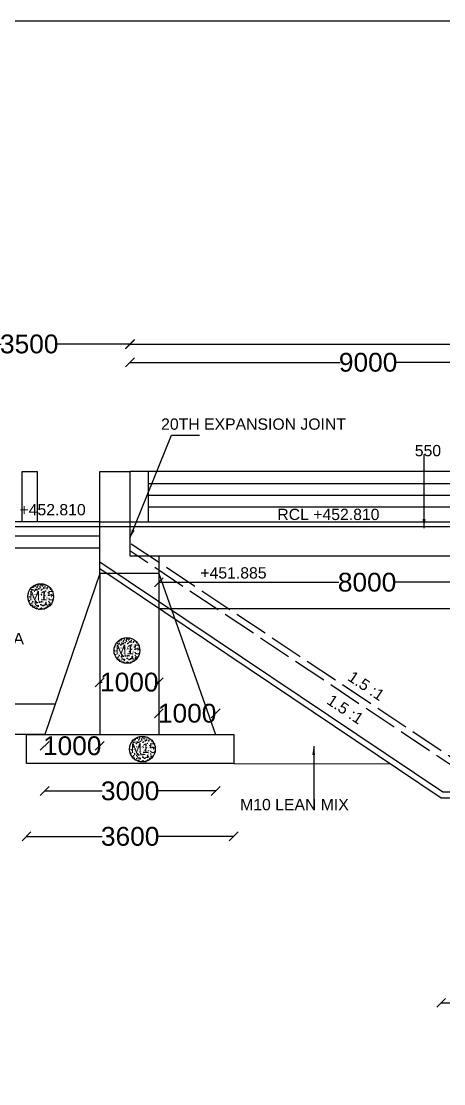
# Model space of a CAD drawing. Header units: millimetres. Extents: x 5124 to 3404099, y 2311 to 45957502.
# Drawn here: x 3366288 to 3370780, y 45946197 to 45957502 of the extents above; entities that cross this region are included whole.
import ezdxf

# ---------------------------------------------------------------- set-up
doc = ezdxf.new("R2010")
doc.units = ezdxf.units.MM
doc.header["$MEASUREMENT"] = 0
doc.linetypes.add('ACAD_ISO02W100', pattern=[15, 12, -3])
doc.layers.add('DRAWING', color=7, linetype='Continuous')
doc.layers.add('TEXT', color=7, linetype='Continuous')
doc.styles.get("Standard").update_dxf_attribs({"font": 'arial.ttf', "height": 200})
doc.dimstyles.get("Standard").update_dxf_attribs({"dimtxt": 200, "dimasz": 110, "dimexe": 0.18, "dimexo": 0.0625, "dimgap": 0.09, "dimtad": 0, "dimtih": 1, "dimtoh": 1, "dimdec": 0, "dimzin": 0, "dimdsep": 46, "dimtxsty": 'Standard', "dimblk": 'OBLIQUE', "dimcen": 0.09, "dimse1": 1, "dimse2": 1, "dimadec": 0, "dimazin": 0, "dimtfac": 1, "dimtdec": 0, "dimtofl": 0, "dimtmove": 0, "dimatfit": 3, "dimfxl": 1, "dimtolj": 1, "dimtzin": 0, "dimarcsym": 0})

# ---------------------------------------------------------------- blocks, each defined once
blk = doc.blocks.new('_Oblique')
at = {"color": 0, "linetype": 'ByBlock', "lineweight": -2}
blk.add_line((-0.5, -0.5), (0.5, 0.5), dxfattribs=at)
blk = doc.blocks.new('*D29')
at = {"layer": 'Defpoints', "color": 0, "transparency": 16777216}
for p in [(3365302, 45954472), (3367443, 45954067), (3367443, 45952713)]:
    blk.add_point(p, dxfattribs=at)
at = {"layer": 'DRAWING', "color": 0, "lineweight": -2, "transparency": 16777216}
for p, q in [((3365302, 45954067), (3366074, 45954067)), ((3367443, 45954067), (3366671, 45954067))]:
    blk.add_line(p, q, dxfattribs=at)
at = {"layer": 'DRAWING', "color": 0, "lineweight": -2, "transparency": 16777216, "xscale": 95, "yscale": 95, "zscale": 95, "rotation": 180}
blk.add_blockref('_Oblique', (3365302, 45954067), dxfattribs=at)
at = {"layer": 'DRAWING', "color": 0, "lineweight": -2, "transparency": 16777216, "xscale": 95, "yscale": 95, "zscale": 95}
blk.add_blockref('_Oblique', (3367443, 45954067), dxfattribs=at)
at = {"layer": 'DRAWING', "color": 0, "transparency": 16777216, "insert": (3366373, 45954067), "char_height": 200, "attachment_point": 5}
blk.add_mtext('\\A1;3500', dxfattribs=at)
blk = doc.blocks.new('*D30')
at = {"layer": 'Defpoints', "color": 0, "transparency": 16777216}
for p in [(3367443, 45954067), (3372509, 45953872), (3372509, 45952711)]:
    blk.add_point(p, dxfattribs=at)
at = {"layer": 'DRAWING', "color": 0, "lineweight": -2, "transparency": 16777216}
for p, q in [((3367443, 45953872), (3369678, 45953872)), ((3372509, 45953872), (3370275, 45953872))]:
    blk.add_line(p, q, dxfattribs=at)
at = {"layer": 'DRAWING', "color": 0, "lineweight": -2, "transparency": 16777216, "xscale": 95, "yscale": 95, "zscale": 95, "rotation": 180}
blk.add_blockref('_Oblique', (3367443, 45953872), dxfattribs=at)
at = {"layer": 'DRAWING', "color": 0, "lineweight": -2, "transparency": 16777216, "xscale": 95, "yscale": 95, "zscale": 95}
blk.add_blockref('_Oblique', (3372509, 45953872), dxfattribs=at)
at = {"layer": 'DRAWING', "color": 0, "transparency": 16777216, "insert": (3369976, 45953872), "char_height": 200, "attachment_point": 5}
blk.add_mtext('\\A1;9000', dxfattribs=at)
blk = doc.blocks.new('*D37')
at = {"layer": 'Defpoints', "color": 0, "transparency": 16777216}
for p in [(3367751, 45951532), (3367751, 45951521), (3372179, 45951521)]:
    blk.add_point(p, dxfattribs=at)
at = {"layer": 'DRAWING', "color": 0, "lineweight": -2, "transparency": 16777216}
for p, q in [((3367751, 45951532), (3369666, 45951532)), ((3372179, 45951532), (3370263, 45951532))]:
    blk.add_line(p, q, dxfattribs=at)
at = {"layer": 'DRAWING', "color": 0, "lineweight": -2, "transparency": 16777216, "xscale": 95, "yscale": 95, "zscale": 95, "rotation": 180}
blk.add_blockref('_Oblique', (3367751, 45951532), dxfattribs=at)
at = {"layer": 'DRAWING', "color": 0, "lineweight": -2, "transparency": 16777216, "xscale": 95, "yscale": 95, "zscale": 95}
blk.add_blockref('_Oblique', (3372179, 45951532), dxfattribs=at)
at = {"layer": 'DRAWING', "color": 0, "transparency": 16777216, "insert": (3369965, 45951532), "char_height": 200, "attachment_point": 5}
blk.add_mtext('\\A1;8000', dxfattribs=at)
blk = doc.blocks.new('*D38')
at = {"layer": 'Defpoints', "color": 0, "transparency": 16777216}
for p in [(3367122, 45950469), (3367751, 45950469), (3367751, 45950469)]:
    blk.add_point(p, dxfattribs=at)
at = {"layer": 'DRAWING', "color": 0, "lineweight": -2, "transparency": 16777216}
for p, q in [((3367122, 45950469), (3367148, 45950469)), ((3367751, 45950469), (3367726, 45950469))]:
    blk.add_line(p, q, dxfattribs=at)
at = {"layer": 'DRAWING', "color": 0, "lineweight": -2, "transparency": 16777216, "xscale": 95, "yscale": 95, "zscale": 95, "rotation": 180}
blk.add_blockref('_Oblique', (3367122, 45950469), dxfattribs=at)
at = {"layer": 'DRAWING', "color": 0, "lineweight": -2, "transparency": 16777216, "xscale": 95, "yscale": 95, "zscale": 95}
blk.add_blockref('_Oblique', (3367751, 45950469), dxfattribs=at)
at = {"layer": 'DRAWING', "color": 0, "transparency": 16777216, "insert": (3367437, 45950469), "char_height": 200, "attachment_point": 5}
blk.add_mtext('\\A1;1000', dxfattribs=at)
blk = doc.blocks.new('*D39')
at = {"layer": 'Defpoints', "color": 0, "transparency": 16777216}
for p in [(3368354, 45950138), (3367751, 45949912), (3368354, 45949912)]:
    blk.add_point(p, dxfattribs=at)
at = {"layer": 'DRAWING', "color": 0, "lineweight": -2, "transparency": 16777216}
for p, q in [((3367751, 45950138), (3367763, 45950138)), ((3368354, 45950138), (3368341, 45950138))]:
    blk.add_line(p, q, dxfattribs=at)
at = {"layer": 'DRAWING', "color": 0, "lineweight": -2, "transparency": 16777216, "xscale": 95, "yscale": 95, "zscale": 95, "rotation": 180}
blk.add_blockref('_Oblique', (3367751, 45950138), dxfattribs=at)
at = {"layer": 'DRAWING', "color": 0, "lineweight": -2, "transparency": 16777216, "xscale": 95, "yscale": 95, "zscale": 95}
blk.add_blockref('_Oblique', (3368354, 45950138), dxfattribs=at)
at = {"layer": 'DRAWING', "color": 0, "transparency": 16777216, "insert": (3368052, 45950138), "char_height": 200, "attachment_point": 5}
blk.add_mtext('\\A1;1000', dxfattribs=at)
blk = doc.blocks.new('*D40')
at = {"layer": 'Defpoints', "color": 0, "transparency": 16777216}
for p in [(3366538, 45949912), (3367122, 45949912), (3367122, 45949792)]:
    blk.add_point(p, dxfattribs=at)
at = {"layer": 'DRAWING', "color": 0, "lineweight": -2, "transparency": 16777216}
for p, q in [((3366538, 45949792), (3366541, 45949792)), ((3367122, 45949792), (3367119, 45949792))]:
    blk.add_line(p, q, dxfattribs=at)
at = {"layer": 'DRAWING', "color": 0, "lineweight": -2, "transparency": 16777216, "xscale": 95, "yscale": 95, "zscale": 95, "rotation": 180}
blk.add_blockref('_Oblique', (3366538, 45949792), dxfattribs=at)
at = {"layer": 'DRAWING', "color": 0, "lineweight": -2, "transparency": 16777216, "xscale": 95, "yscale": 95, "zscale": 95}
blk.add_blockref('_Oblique', (3367122, 45949792), dxfattribs=at)
at = {"layer": 'DRAWING', "color": 0, "transparency": 16777216, "insert": (3366830, 45949792), "char_height": 200, "attachment_point": 5}
blk.add_mtext('\\A1;1000', dxfattribs=at)
blk = doc.blocks.new('*D31')
at = {"layer": 'Defpoints', "color": 0, "transparency": 16777216}
for p in [(3366538, 45949912), (3368354, 45949912), (3368354, 45949312)]:
    blk.add_point(p, dxfattribs=at)
at = {"layer": 'DRAWING', "color": 0, "lineweight": -2, "transparency": 16777216}
for p, q in [((3366538, 45949312), (3367148, 45949312)), ((3368354, 45949312), (3367744, 45949312))]:
    blk.add_line(p, q, dxfattribs=at)
at = {"layer": 'DRAWING', "color": 0, "lineweight": -2, "transparency": 16777216, "xscale": 95, "yscale": 95, "zscale": 95, "rotation": 180}
blk.add_blockref('_Oblique', (3366538, 45949312), dxfattribs=at)
at = {"layer": 'DRAWING', "color": 0, "lineweight": -2, "transparency": 16777216, "xscale": 95, "yscale": 95, "zscale": 95}
blk.add_blockref('_Oblique', (3368354, 45949312), dxfattribs=at)
at = {"layer": 'DRAWING', "color": 0, "transparency": 16777216, "insert": (3367446, 45949312), "char_height": 200, "attachment_point": 5}
blk.add_mtext('\\A1;3000', dxfattribs=at)
blk = doc.blocks.new('*D41')
at = {"layer": 'Defpoints', "color": 0, "transparency": 16777216}
for p in [(3366344, 45949605), (3368548, 45949605), (3366344, 45948828)]:
    blk.add_point(p, dxfattribs=at)
at = {"layer": 'DRAWING', "color": 0, "lineweight": -2, "transparency": 16777216}
for p, q in [((3366344, 45948828), (3367148, 45948828)), ((3368548, 45948828), (3367744, 45948828))]:
    blk.add_line(p, q, dxfattribs=at)
at = {"layer": 'DRAWING', "color": 0, "lineweight": -2, "transparency": 16777216, "xscale": 95, "yscale": 95, "zscale": 95, "rotation": 180}
blk.add_blockref('_Oblique', (3366344, 45948828), dxfattribs=at)
at = {"layer": 'DRAWING', "color": 0, "lineweight": -2, "transparency": 16777216, "xscale": 95, "yscale": 95, "zscale": 95}
blk.add_blockref('_Oblique', (3368548, 45948828), dxfattribs=at)
at = {"layer": 'DRAWING', "color": 0, "transparency": 16777216, "insert": (3367446, 45948828), "char_height": 200, "attachment_point": 5}
blk.add_mtext('\\A1;3600', dxfattribs=at)
blk = doc.blocks.new('*D34')
at = {"layer": 'Defpoints', "color": 0, "transparency": 16777216}
for p in [(3367443, 45954067), (3382600, 45954067), (3382600, 45954065)]:
    blk.add_point(p, dxfattribs=at)
at = {"layer": 'DRAWING', "color": 0, "lineweight": -2, "transparency": 16777216}
for p, q in [((3367443, 45954065), (3374644, 45954065)), ((3382600, 45954065), (3375399, 45954065))]:
    blk.add_line(p, q, dxfattribs=at)
at = {"layer": 'DRAWING', "color": 0, "lineweight": -2, "transparency": 16777216, "xscale": 95, "yscale": 95, "zscale": 95, "rotation": 180}
blk.add_blockref('_Oblique', (3367443, 45954065), dxfattribs=at)
at = {"layer": 'DRAWING', "color": 0, "lineweight": -2, "transparency": 16777216, "xscale": 95, "yscale": 95, "zscale": 95}
blk.add_blockref('_Oblique', (3382600, 45954065), dxfattribs=at)
at = {"layer": 'DRAWING', "color": 0, "transparency": 16777216, "insert": (3375021, 45954065), "char_height": 200, "attachment_point": 5}
blk.add_mtext('\\A1;27000', dxfattribs=at)
blk = doc.blocks.new('*D47')
at = {"layer": 'Defpoints', "color": 0, "transparency": 16777216}
for p in [(3370753, 45949240), (3379266, 45949240), (3379266, 45947058)]:
    blk.add_point(p, dxfattribs=at)
at = {"layer": 'DRAWING', "color": 0, "lineweight": -2, "transparency": 16777216}
for p, q in [((3370753, 45947058), (3374643, 45947058)), ((3379266, 45947058), (3375376, 45947058))]:
    blk.add_line(p, q, dxfattribs=at)
at = {"layer": 'DRAWING', "color": 0, "lineweight": -2, "transparency": 16777216, "xscale": 95, "yscale": 95, "zscale": 95, "rotation": 180}
blk.add_blockref('_Oblique', (3370753, 45947058), dxfattribs=at)
at = {"layer": 'DRAWING', "color": 0, "lineweight": -2, "transparency": 16777216, "xscale": 95, "yscale": 95, "zscale": 95}
blk.add_blockref('_Oblique', (3379266, 45947058), dxfattribs=at)
at = {"layer": 'DRAWING', "color": 0, "transparency": 16777216, "insert": (3375009, 45947058), "char_height": 200, "attachment_point": 5}
blk.add_mtext('\\A1;13900', dxfattribs=at)

msp = doc.modelspace()

# ---------------------------------------------------------------- hatches: boundary and pattern name
at = {"layer": 'DRAWING'}
h = msp.add_hatch(dxfattribs=at)
h.set_pattern_fill('AR-CONC', color=256, scale=10, style=0)
h.set_pattern_definition([(50, (279027.005, -2786.375), (71.72601826, -6.2752135), [7.5, -82.5]), (355, (279027.005, -2786.375), (-13.87513336, 75.21921337), [6, -66]), (100.4514, (279032.98, -2786.9), (57.85093817, 68.94395421), [6.374019, -70.1142112]), (46.1842, (279027.005, -2766.375), (106.72410486, -16.55190143), [11.25, -123.75]), (96.6356, (279035.9, -2767.75), (93.46627055, 97.4117871), [9.5610288, -105.1713]), (351.1842, (279027, -2766.37), (93.46619451, 97.4118601), [9, -99]), (21, (279037.005, -2771.375), (59.69070521, -40.26188907), [7.5, -82.5]), (326, (279037.005, -2771.375), (24.33153319, 72.5150045), [6, -66]), (71.4514, (279041.98, -2774.73), (84.02226286, 32.25304967), [6.374019, -70.1142112]), (37.5, (279027.005, -2786.375), (1.215985532, 33.289385383), [0, -65.2, 0, -67, 0, -66.25]), (7.5, (279027.005, -2786.375), (26.306953744, 39.441171188), [0, -38.2, 0, -63.7, 0, -25.25]), (327.5, (279004.705, -2786.375), (53.382243617, -2.255487173), [0, -25, 0, -78, 0, -103.5]), (317.5, (278994.705, -2786.375), (58.318616934, 10.010498233), [0, -32.5, 0, -51.8, 0, -73.5])])
h.paths.add_polyline_path([(3366357.5, 45951379.9, 1), (3366631.4, 45951379.9, 1.000001)])
h.paths.add_polyline_path([(3366347.9, 45951464.9), (3366653.7, 45951464.9), (3366653.7, 45951312.7), (3366347.9, 45951312.7)], flags=9)
h = msp.add_hatch(dxfattribs=at)
h.set_pattern_fill('AR-CONC', color=256, scale=10, style=0)
h.set_pattern_definition([(50, (279944.397, -3359.094), (71.72601826, -6.2752135), [7.5, -82.5]), (355, (279944.4, -3359.094), (-13.87513336, 75.21921337), [6, -66]), (100.4514, (279950.374, -3359.62), (57.85093817, 68.94395421), [6.374019, -70.1142112]), (46.1842, (279944.4, -3339.09), (106.72410486, -16.55190143), [11.25, -123.75]), (96.6356, (279953.29, -3340.47), (93.46627055, 97.4117871), [9.5610288, -105.1713]), (351.1842, (279944.4, -3339.09), (93.46619451, 97.4118601), [9, -99]), (21, (279954.397, -3344.094), (59.69070521, -40.26188907), [7.5, -82.5]), (326, (279954.4, -3344.094), (24.33153319, 72.5150045), [6, -66]), (71.4514, (279959.37, -3347.45), (84.02226286, 32.25304967), [6.374019, -70.1142112]), (37.5, (279944.397, -3359.094), (1.215985532, 33.289385383), [0, -65.2, 0, -67, 0, -66.25]), (7.5, (279944.397, -3359.094), (26.306953744, 39.441171188), [0, -38.2, 0, -63.7, 0, -25.25]), (327.5, (279922.097, -3359.094), (53.382243617, -2.255487173), [0, -25, 0, -78, 0, -103.5]), (317.5, (279912.097, -3359.094), (58.318616934, 10.010498233), [0, -32.5, 0, -51.8, 0, -73.5])])
h.paths.add_polyline_path([(3367274.9, 45950807.2, 1), (3367548.8, 45950807.2, 1.000001)])
h.paths.add_polyline_path([(3367265.3, 45950892.1), (3367571.1, 45950892.1), (3367571.1, 45950740), (3367265.3, 45950740)], flags=9)
h = msp.add_hatch(dxfattribs=at)
h.set_pattern_fill('AR-CONC', color=256, scale=10, style=0)
h.set_pattern_definition([(50, (280108.65, -4408.517), (71.72601826, -6.2752135), [7.5, -82.5]), (355, (280108.65, -4408.52), (-13.87513336, 75.21921337), [6, -66]), (100.4514, (280114.63, -4409.04), (57.85093817, 68.94395421), [6.374019, -70.1142112]), (46.1842, (280108.65, -4388.52), (106.72410486, -16.55190143), [11.25, -123.75]), (96.6356, (280117.54, -4389.9), (93.46627055, 97.4117871), [9.5610288, -105.1713]), (351.1842, (280108.65, -4388.52), (93.46619451, 97.4118601), [9, -99]), (21, (280118.65, -4393.517), (59.69070521, -40.26188907), [7.5, -82.5]), (326, (280118.65, -4393.52), (24.33153319, 72.5150045), [6, -66]), (71.4514, (280123.625, -4396.87), (84.02226286, 32.25304967), [6.374019, -70.1142112]), (37.5, (280108.65, -4408.517), (1.215985532, 33.289385383), [0, -65.2, 0, -67, 0, -66.25]), (7.5, (280108.65, -4408.517), (26.306953744, 39.441171188), [0, -38.2, 0, -63.7, 0, -25.25]), (327.5, (280086.35, -4408.517), (53.382243617, -2.255487173), [0, -25, 0, -78, 0, -103.5]), (317.5, (280076.35, -4408.517), (58.318616934, 10.010498233), [0, -32.5, 0, -51.8, 0, -73.5])])
h.paths.add_polyline_path([(3367439.2, 45949757.8, 1), (3367713.1, 45949757.8, 1.000001)])
h.paths.add_polyline_path([(3367429.6, 45949842.7), (3367735.4, 45949842.7), (3367735.4, 45949690.6), (3367429.6, 45949690.6)], flags=9)

# ---------------------------------------------------------------- linework, layer by layer
at = {"layer": 'Defpoints'}
for points in [[(3365086.7, 45950238.1), (3366645.8, 45950238.1), (3366645.8, 45950227.5)], [(3366538.3, 45949911.9), (3365086.7, 45949911.9)], [(3368548.5, 45949604.7), (3370216.1, 45949600.5)]]:
    msp.add_lwpolyline(points, dxfattribs=at)
at = {"layer": 'DRAWING'}
for points in [[(3404098.8, 45957501.5), (3354355.4, 45957501.5), (3354355.4, 45924050.1), (3404098.8, 45924050.1)], [(3366458.6, 45952174), (3366299.3, 45952174), (3366299.3, 45952712.7), (3366458.6, 45952712.7)], [(3367443.1, 45952174), (3367640, 45952174), (3367640, 45952712.7), (3367443.1, 45952712.7)]]:
    msp.add_lwpolyline(points, close=True, dxfattribs=at)
for points in [[(3367123.2, 45952125.8), (3367123.2, 45952712.7), (3367443.1, 45952712.7)], [(3372321.2, 45952711.3), (3367640, 45952711.3)], [(3372321.2, 45952580.4), (3367640, 45952580.4)], [(3372321.2, 45952457.3), (3367640, 45952457.3)], [(3372321.2, 45952329.9), (3367640, 45952329.9)], [(3367123.2, 45952174), (3359610.1, 45952174)], [(3365254.4, 45952125.8), (3375014, 45952125.8)], [(3367443.1, 45952174), (3367443.1, 45951812.7), (3367750.8, 45951812.7), (3367750.8, 45951626.7), (3367122.5, 45951626.7), (3367123.2, 45952125.8)], [(3367123.2, 45952174), (3375014, 45952174)], [(3367123, 45952023.8), (3365254.4, 45952023.8)], [(3367122.9, 45951895.5), (3365254.4, 45951895.5)], [(3367750.8, 45951812.7), (3375014, 45951812.7)], [(3367122.6, 45951677.8), (3370752.7, 45949240.2), (3375014, 45949240.2)], [(3367122.7, 45951751.4), (3370771.4, 45949301.3), (3375014, 45949301.3)], [(3367122.5, 45951626.7), (3366538.3, 45949911.9)], [(3367122.5, 45951626.7), (3367122.5, 45949911.9)], [(3367750.8, 45951626.7), (3367750.8, 45949911.9)], [(3367750.8, 45951626.7), (3368353.6, 45949911.9)], [(3375014, 45951251.5), (3367750.8, 45951251.5)], [(3366343.6, 45949911.9), (3368548.5, 45949911.9), (3368548.5, 45949604.7), (3366343.6, 45949604.7)], [(3366343.6, 45949604.7), (3366343.6, 45949911.9)]]:
    msp.add_lwpolyline(points, dxfattribs=at)
at = {"layer": 'DRAWING', "const_width": 10}
msp.add_lwpolyline([(3367443.1, 45952712.7), (3367443.1, 45951812.7)], dxfattribs=at)
at = {"layer": 'DRAWING', "linetype": 'ACAD_ISO02W100', "ltscale": 30}
for points in [[(3371500.3, 45949240.2), (3367443.1, 45951949)], [(3371375.7, 45949240.2), (3367443.1, 45951865.8)]]:
    msp.add_lwpolyline(points, dxfattribs=at)
at = {"layer": 'DRAWING'}
for centre in [(3366494.5, 45951379.9), (3367411.9, 45950807.2), (3367576.1, 45949757.8)]:
    msp.add_circle(centre, 137, dxfattribs=at)

# ---------------------------------------------------------------- texts
at = {"layer": 'DRAWING', "char_height": 100, "width": 483.458, "attachment_point": 1}
for insert in [(3366372.9, 45951439.9), (3367290.3, 45950867.1), (3367454.6, 45949817.7)]:
    msp.add_mtext('M15', dxfattribs=dict(at, insert=insert))
at = {"layer": 'TEXT'}
for s, p in [('20TH EXPANSION JOINT ', (3367775.2, 45953155.3)), ('550', (3370472.5, 45952873.6)), ('RCL +452.810', (3365887.5, 45952245)), ('RCL +452.810', (3369010.9, 45952194.7)), (' +451.885', (3368146, 45951572.4)), ('40MSA', (3365766.8, 45950873.9)), ('M10 LEAN MIX', (3368615.3, 45949107.1))]:
    msp.add_text(s, height=120, dxfattribs=at).set_placement(p)
for p in [(3369749.2, 45950497.2), (3369525.6, 45950247.4)]:
    msp.add_text('1.5 :1', height=120, rotation=326.23687, dxfattribs=at).set_placement(p)

# ---------------------------------------------------------------- dimensions: what is measured, and where the dimension line sits
at = {"layer": 'DRAWING'}
for base, p1, p2, text, picture, middle in [((3367443.1, 45954066.7), (3365302.5, 45954472.1), (3367443.1, 45952712.7), '3500', '*D29', (3366372.8, 45954066.7)), ((3382599.9, 45954064.7), (3367443.1, 45954066.7), (3382599.9, 45954066.7), '27000', '*D34', (3375021.5, 45954064.7)), ((3372509.5, 45953872.2), (3367443.1, 45954066.7), (3372509.5, 45952711.3), '9000', '*D30', (3369976.3, 45953872.2)), ((3367750.8, 45951532.5), (3372178.6, 45951520.8), (3367750.8, 45951520.8), '8000', '*D37', (3369964.7, 45951532.5)), ((3367750.8, 45950469.2), (3367122.5, 45950469.2), (3367750.8, 45950469.2), '1000', '*D38', (3367436.7, 45950469.2)), ((3368353.6, 45950137.8), (3367750.8, 45949911.9), (3368353.6, 45949911.9), '1000', '*D39', (3368052.2, 45950137.8)), ((3367122.5, 45949791.7), (3366538.3, 45949911.9), (3367122.5, 45949911.9), '1000', '*D40', (3366830.4, 45949791.7)), ((3368353.6, 45949311.7), (3366538.3, 45949911.9), (3368353.6, 45949911.9), '3000', '*D31', (3367446, 45949311.7)), ((3366343.6, 45948828), (3368548.5, 45949604.7), (3366343.6, 45949604.7), '3600', '*D41', (3367446, 45948828)), ((3379265.8, 45947058.4), (3370752.7, 45949240.2), (3379265.8, 45949240.2), '13900', '*D47', (3375009.3, 45947058.4))]:
    dim = msp.add_linear_dim(base=base, p1=p1, p2=p2, text=text, dimstyle='Standard', override={"dimasz": 95, "dimarcsym": 1}, dxfattribs=at)
    dim.commit()
    dim.dimension.update_dxf_attribs({"geometry": picture, "text_midpoint": middle})

# ---------------------------------------------------------------- leaders
for points in [[(3367443.8, 45952001.7), (3367884.8, 45953096.3), (3368183, 45953096.3)], [(3370570.7, 45952109.1), (3370570.7, 45952890.4)], [(3369397.7, 45949789.1), (3369397.7, 45949130.1)]]:
    msp.add_leader(points, dimstyle='Standard', override={"dimasz": 95, "dimgap": 0.09, "dimtad": 0, "dimarcsym": 1}, dxfattribs=at)

doc.saveas('drawing.dxf')
